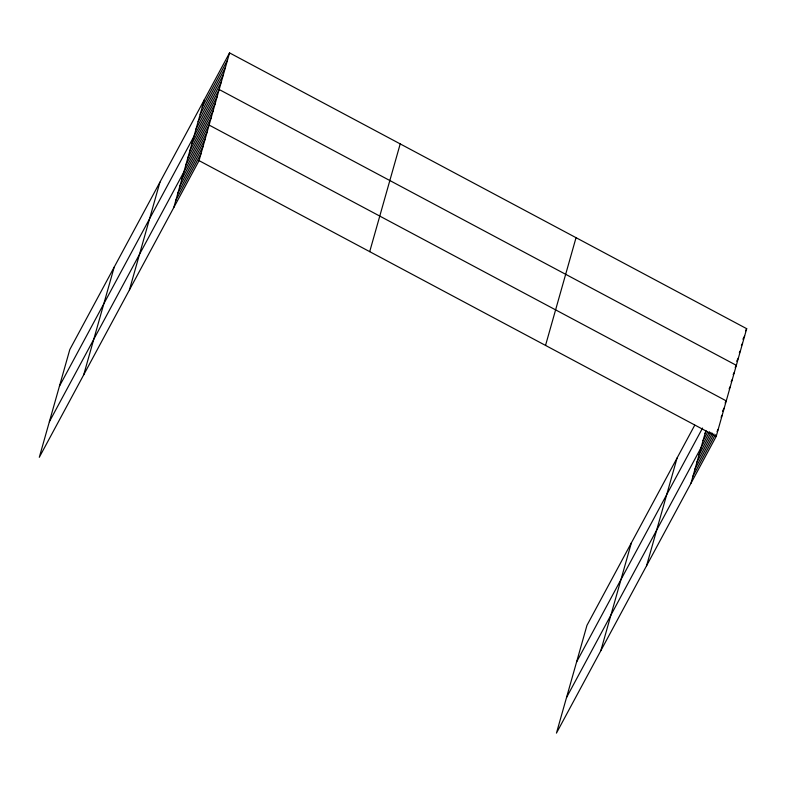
<?xml version="1.0" encoding="UTF-8"?>
<svg xmlns="http://www.w3.org/2000/svg" width="786" height="786" viewBox="0 0 786 786"><rect width="100%" height="100%" fill="white"/><g stroke="black" fill="none" stroke-linecap="round" stroke-linejoin="round"><path stroke-width="1.18" d="M83.689 374.873L114.196 267.122M129.415 289.936L159.931 182.195M173.804 207.504L204.311 99.753M229.551 52.888L69.807 349.564L39.3 457.305L199.045 160.629L229.551 52.888L746.7 328.695L716.193 436.436L556.449 733.112L586.955 625.371L694.716 425.236M369.705 251.648L400.212 143.897M545.533 345.427L576.04 237.677M600.828 650.68L631.345 542.93M646.564 565.753L677.08 458.002M690.953 483.311L705.907 430.482M202.238 107.083L227.478 60.208M200.165 114.412L225.405 67.537M198.092 121.742L223.332 74.867M196.019 129.061L221.259 82.196M59.441 386.191L219.176 89.516L736.325 365.323L735.175 367.455M191.931 143.504L217.162 96.629M189.917 150.617L215.148 103.742M187.903 157.721L213.144 110.855M185.889 164.834L211.129 117.969M49.371 421.748L209.115 125.072L726.254 400.88L725.114 403.012M181.861 179.061L207.101 132.186M179.847 186.174L205.087 139.299M177.833 193.287L203.073 146.412M175.818 200.391L201.059 153.525M745.55 330.818L746.7 328.695M742.908 339.218L744.627 336.015M741.404 345.476L742.554 343.344M739.331 352.806L740.481 350.674M736.678 361.196L738.398 358.003M576.58 661.999L702.556 428.056M733.161 374.568L734.311 372.436M731.147 381.682L732.297 379.55M705.052 433.528L706.192 431.406M729.143 388.795L730.282 386.663M703.038 440.641L707.626 432.123M566.519 697.555L709.62 431.779M699.009 454.868L711.055 432.497M722.521 411.186L724.24 407.993M696.995 461.981L712.48 433.214M721.086 417.238L722.226 415.106M694.981 469.095L713.904 433.941M692.967 476.198L715.339 434.658M717.058 431.465L718.207 429.333M199.045 160.629L716.193 436.436"/></g></svg>
